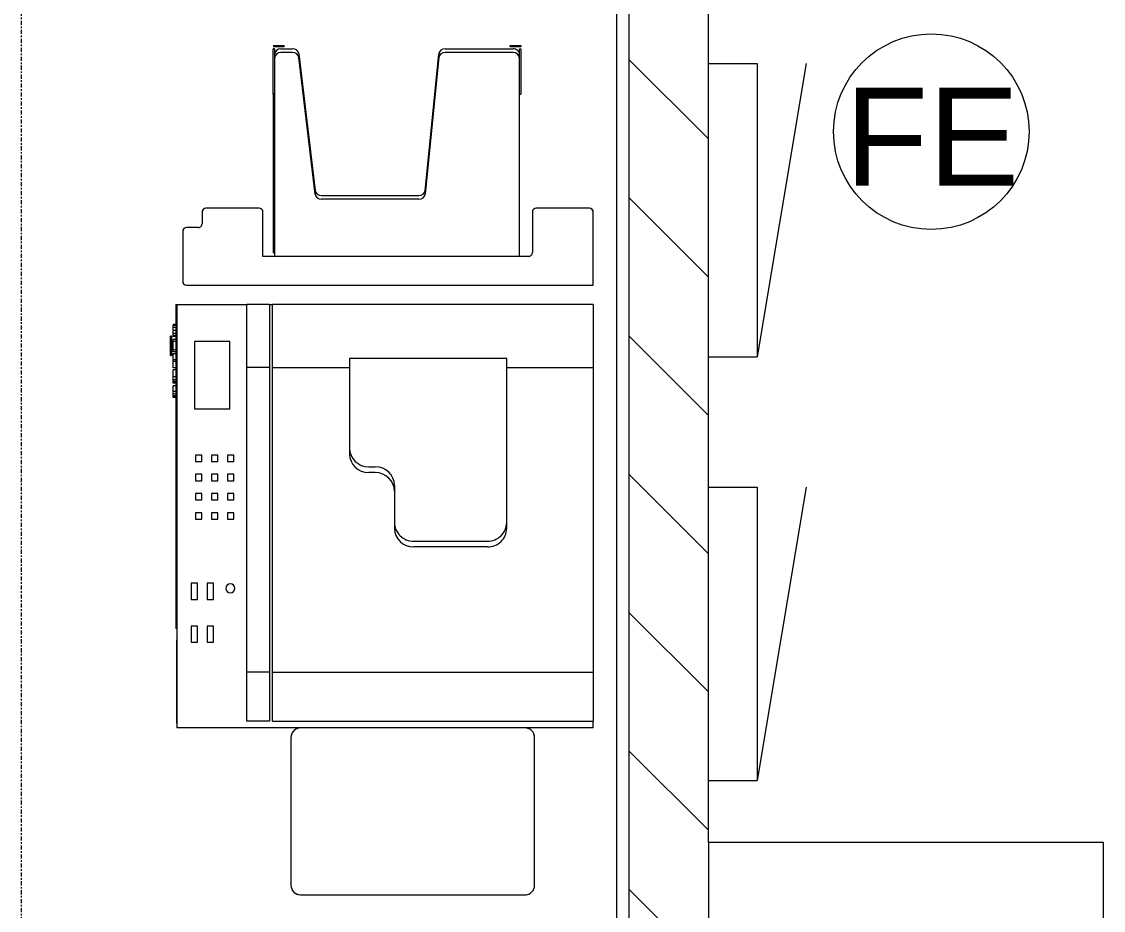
# Model space of a CAD drawing. Header units: inches. Extents: x -956 to 1409, y -1111 to 895.
# Drawn here: x -344.8 to -278.4, y -389.6 to -335 of the extents above; entities that cross this region are included whole.
import ezdxf

# ---------------------------------------------------------------- set-up
doc = ezdxf.new("R2010")
doc.units = ezdxf.units.IN
doc.header["$MEASUREMENT"] = 0
doc.linetypes.add('Grid Line 1_4_', pattern=[0.4374999999999999, 0.2499999999999999, -0.06249999999999999, 0.06249999999999999, -0.06249999999999999])
for name, color, linetype, lineweight in [('A-ANNO-NOTE', 131, 'Continuous', 9), ('A-WALL-PATT', 111, 'Continuous', 13), ('E-ELEC-EQPM', 71, 'Continuous', 13), ('I-WALL', 2, 'Continuous', 13), ('Q-SPCQ', 91, 'Continuous', 13), ('S-GRID', 1, 'Continuous', 9)]:
    doc.layers.add(name, color=color, linetype=linetype, lineweight=lineweight)
doc.styles.add('Arial', font='arial.ttf', dxfattribs={"height": 5.999999999999998})

# ---------------------------------------------------------------- blocks, each defined once
blk = doc.blocks.new('Metering Switchboard - 36_x26_25_-1138204-8TH FLOOR TELECOM UNDERFLOOR ROUTING PLAN')
at = {"layer": 'E-ELEC-EQPM', "color": 53, "lineweight": 9}
for p, q in [((18.00000000000033, -3.330669073875469e-13), (-17.99999999999965, -3.357314426466473e-13)), ((-17.99999999999965, -3.357314426466473e-13), (-17.99999999999964, -24.25000000000014)), ((18.00000000000033, -24.25000000000014), (18.00000000000033, -3.304023721284465e-13)), ((-17.99999999999964, -24.25000000000014), (18.00000000000034, -24.25000000000014))]:
    blk.add_line(p, q, dxfattribs=at)
blk = doc.blocks.new('Electrical Panel - Power Panel-1139854-8TH FLOOR TELECOM UNDERFLOOR ROUTING PLAN')
at = {"layer": 'E-ELEC-EQPM', "color": 53, "lineweight": 9}
for p, q in [((-15.96109400522669, 8.43749999999995), (2.038905994773312, 5.437500000000185)), ((-15.96109400522669, 5.437499999999845), (2.038905994773304, 5.437499999999845)), ((-15.96109400522669, 2.43750000000005), (-15.96109400522669, 5.437499999999845)), ((2.038905994773305, 2.43750000000005), (2.038905994773305, 5.437499999999845))]:
    blk.add_line(p, q, dxfattribs=at)
blk = doc.blocks.new('Copier-Floor - Copier-Floor-V107-8TH FLOOR TELECOM UNDERFLOOR ROUTING PLAN')
at = {"layer": 'Q-SPCQ', "color": 53, "lineweight": 9}
for p, q in [((-18.89763779527551, 11.5748031496063), (-18.89763779527551, 8.307086614173219)), ((-14.17322834645663, 11.81102362204724), (-18.66141732283457, 11.81102362204724)), ((-14.17322834645667, -13.1496062992126), (-14.17322834645663, 11.81102362204724)), ((-12.99212598425174, 11.81102362204694), (-12.99212598425174, -7.874015748031751)), ((-12.99212598425196, 11.81102362204724), (-12.40157480314961, 11.81102362204724)), ((-12.4015748031496, 11.81102362204724), (-10.29566554408207, 11.81102362204724)), ((-10.29566554408207, 11.81102362204724), (-9.72523690650978, 11.81102362204724)), ((-9.72523690650978, 11.81102362204724), (-9.129238852079672, 11.81102362204724)), ((-9.129238852079673, 11.81102362204724), (9.571548549495127, 11.81102362204724)), ((-9.129238852079673, 6.496062992126038), (-9.129238852079673, 11.81102362204724)), ((9.571548549495116, 11.81102362204724), (10.2444757224714, 11.81102362204724)), ((9.571548549495116, -7.874015748031493), (9.571548549495116, 11.81102362204724)), ((10.2444757224714, 11.81102362204724), (10.77969685654816, 11.81102362204724)), ((10.77969685654817, 11.81102362204724), (11.97827741118941, 11.81102362204724)), ((11.97827741118941, 11.81102362204724), (12.56882859229178, 11.81102362204724)), ((12.56882859229222, -7.874015748031581), (12.56882859229222, 11.81102362204711)), ((12.99212598425197, 11.81102362204724), (12.56882859229183, 11.81102362204724)), ((12.99212598425197, 11.81102362204724), (12.99212598425197, -13.15567091984777)), ((-18.66141732283457, 8.070866141732274), (-16.18110236220464, 8.070866141732274)), ((22.63779527559047, 8.212421756756783), (13.58267716535427, 8.212421756756838)), ((-28.88750750367513, 6.707841907718954), (-28.88750750367513, 7.364686366469088)), ((-28.88750750367513, 7.364686366469088), (-28.80876734619481, 7.364686366469088)), ((-28.80876734619481, 7.364686366469088), (-28.80876734619481, 6.707841907718954)), ((-28.68089733002527, 7.361295233569852), (-25.89996002968221, 7.361295233569852)), ((-28.68089733002527, 7.282555076089538), (-28.68089733002527, 7.361295233569852)), ((-25.89996002968221, 7.282555076089538), (-25.89996002968221, 7.361295233569852)), ((-15.9448818897637, 7.834645669291332), (-15.94488188976368, -8.464566929133861)), ((23.22834645669283, -6.157656983400637), (23.22834645669283, 7.621870575654426)), ((-28.80876734619481, 6.707841907718954), (-28.88750750367513, 6.707841907718954)), ((-25.89996002968221, 7.282555076089538), (-28.68089733002527, 7.282555076089538)), ((-28.68089733002525, 2.722055538301124), (-28.68089733002525, 6.888854288687964)), ((-28.4590997413075, 6.888854288687964), (-28.4590997413075, 2.722055538301124)), ((-28.11148257876436, 7.282555076089294), (-28.33328016748191, 7.282555076089294)), ((-15.94488188976367, 7.282555076089538), (-28.11148257876462, 7.282555076089538)), ((0.3878988048480858, 6.496062992125916), (-9.68967379226229, 6.496062992125916)), ((-9.68967379226229, 6.496062992125916), (-9.68967379226229, -3.149606299212665)), ((0.7445392213282956, 6.4960629921257), (0.3878988048484188, 6.4960629921257)), ((1.528756079992658, 0.7874015748030817), (1.528756079992658, 5.314960629921198)), ((1.885396496472503, 5.314960629921198), (1.885396496472503, 0.7874015748030817)), ((-19.99456392901105, 1.500592167678175), (-28.36357699947563, 2.329852901257128)), ((-28.14177941075788, 2.329852901257128), (-19.7727663402933, 1.500592167678175)), ((-19.67724359846143, -4.8692737692417), (-19.67724359846142, 1.108389530634182)), ((-19.45544600974367, 1.108389530634182), (-19.45544600974368, -4.8692737692417)), ((-1.893815745441061, -0.3937007874016428), (0.3878988048480951, -0.3937007874016428)), ((0.3878988048484188, -0.3937007874016558), (0.7445392213282956, -0.3937007874016558)), ((-3.034673020585624, -1.968503937007942), (-3.034673020585624, -1.574803149606367)), ((-2.67803260410578, -1.574803149606367), (-2.67803260410578, -1.968503937007942)), ((-9.68967379226229, -3.149606299212666), (-4.175530295730187, -3.149606299212666)), ((-9.129238852079673, -7.874015748031493), (-9.129238852079673, -3.149606299212608)), ((-4.175530295729799, -3.149606299212905), (-3.818889879249923, -3.149606299212905)), ((-28.36961605528844, -6.258485392514305), (-19.98852487319824, -5.260817822536295)), ((-19.7667272844805, -5.260817822536295), (-28.14781846657069, -6.258485392514305)), ((-19.80161043024939, -5.260817822536327), (-19.73805493680447, -5.253320737661954)), ((-28.88750750367513, -7.819476695602049), (-28.88750750367513, -7.162632236851914)), ((-28.80876734619481, -7.162632236851914), (-28.88750750367513, -7.162632236851914)), ((-28.80876734619481, -7.162632236851914), (-28.80876734619481, -7.819476695602049)), ((-28.68089733002525, -7.363114215249039), (-28.68089733002525, -6.6500294458089)), ((-28.4590997413075, -6.6500294458089), (-28.4590997413075, -7.363114215249039)), ((13.58267716535425, -6.748208164503001), (22.63779527559047, -6.748208164503003)), ((-28.88750750367513, -7.819476695602049), (-28.80876734619481, -7.819476695602049)), ((-28.68089733002527, -7.75681500265061), (-25.89996002968221, -7.75681500265061)), ((-28.68089733002527, -7.75681500265061), (-28.68089733002527, -7.835555160130924)), ((-25.89996002968221, -7.835555160130924), (-28.68089733002527, -7.835555160130924)), ((-28.33328016748191, -7.756815002650852), (-28.11148257876436, -7.756815002650852)), ((-28.11148257876462, -7.756815002650613), (-15.94488188976369, -7.756815002650613)), ((-25.89996002968221, -7.75681500265061), (-25.89996002968221, -7.835555160130924)), ((-16.16667947848143, -7.815870120760843), (-25.89996002968213, -7.815870120760843)), ((-16.16667947848143, -7.815870120760843), (-16.16667947848143, -7.756815002650607)), ((-12.4015748031496, -7.874015748031493), (-12.99212598425196, -7.874015748031493)), ((-12.99212598425198, -8.070866141732232), (-12.99212598425198, -7.874015748031511)), ((-10.29566554408207, -7.874015748031493), (-12.4015748031496, -7.874015748031493)), ((-9.725236906509778, -7.874015748031493), (-10.29566554408207, -7.874015748031493)), ((-9.129238852079672, -7.874015748031493), (-9.72523690650978, -7.874015748031493)), ((9.571548549495127, -7.874015748031493), (-9.129238852079673, -7.874015748031493)), ((10.2444757224714, -7.874015748031493), (9.571548549495116, -7.874015748031493)), ((10.77969685654816, -7.874015748031493), (10.2444757224714, -7.874015748031493)), ((11.97827741118941, -7.874015748031493), (10.77969685654817, -7.874015748031493)), ((12.56882859229178, -7.874015748031493), (11.97827741118941, -7.874015748031493)), ((-15.94488188976368, -8.464566929133861), (-18.66141732283455, -8.464566929133866)), ((-12.99212598425174, -8.070866141732493), (-12.99212598425174, -9.448818897638033)), ((-12.99212598425198, -8.07086614173228), (-12.40157480314962, -8.07086614173228)), ((-12.40157480314962, -8.07086614173228), (-10.29566554408208, -8.07086614173228)), ((-10.29566554408208, -8.07086614173228), (-9.725236906509794, -8.07086614173228)), ((-9.725236906509796, -8.07086614173228), (-9.129238852079684, -8.07086614173228)), ((-9.129238852079684, -8.07086614173228), (9.571548549495105, -8.07086614173228)), ((-9.129238852079684, -8.07086614173228), (-9.129238852079684, -9.448818897637791)), ((9.571548549495107, -8.07086614173228), (10.2444757224714, -8.07086614173228)), ((9.571548549495107, -8.07086614173228), (9.571548549495107, -9.448818897637791)), ((10.2444757224714, -8.07086614173228), (10.77969685654816, -8.07086614173228)), ((10.77969685654816, -8.07086614173228), (12.56882859229179, -8.07086614173228)), ((12.56882859229179, -8.07086614173228), (12.56882859229179, -9.448818897637791)), ((-18.89763779527549, -8.700787401574809), (-18.89763779527548, -11.96850393700788)), ((-12.40157480314962, -9.448818897637791), (-12.99212598425198, -9.448818897637791)), ((-12.99212598425198, -13.15567091984777), (-12.99212598425198, -9.448818897637754)), ((-10.29566554408208, -9.448818897637791), (-12.40157480314962, -9.448818897637791)), ((-9.725236906509794, -9.448818897637791), (-10.29566554408208, -9.448818897637791)), ((-9.129238852079684, -9.448818897637791), (-9.725236906509796, -9.448818897637791)), ((9.571548549495107, -9.448818897637791), (-9.129238852079682, -9.448818897637791)), ((10.2444757224714, -9.448818897637791), (9.571548549495107, -9.448818897637791)), ((10.77969685654816, -9.448818897637791), (10.2444757224714, -9.448818897637791)), ((12.56882859229179, -9.448818897637791), (10.77969685654816, -9.448818897637791)), ((-6.596108403206383, -10.49482774029321), (-10.72996667092292, -10.49482774029321)), ((-10.72996667092292, -10.49482774029321), (-10.72996667092292, -12.66018207100187)), ((-6.596108403206383, -12.66018207100187), (-6.596108403206383, -10.49482774029321)), ((-3.362263545267369, -10.25287756168107), (-3.755964332668944, -10.25287756168107)), ((-3.755964332668944, -10.25287756168107), (-3.755964332668944, -10.64657834908265)), ((-3.362263545267369, -10.64657834908265), (-3.362263545267369, -10.25287756168107)), ((-2.181161183062645, -10.25287756168107), (-2.574861970464219, -10.25287756168107)), ((-2.574861970464219, -10.25287756168107), (-2.574861970464219, -10.64657834908265)), ((-2.181161183062645, -10.64657834908265), (-2.181161183062645, -10.25287756168107)), ((-1.000058820857921, -10.25287756168108), (-1.393759608259496, -10.25287756168108)), ((-1.393759608259496, -10.25287756168108), (-1.393759608259496, -10.64657834908265)), ((-1.000058820857921, -10.64657834908265), (-1.000058820857921, -10.25287756168108)), ((0.1810435413468028, -10.25287756168108), (-0.2126572460547717, -10.25287756168108)), ((-0.2126572460547717, -10.25287756168108), (-0.2126572460547717, -10.64657834908266)), ((0.1810435413468028, -10.64657834908266), (0.1810435413468028, -10.25287756168108)), ((-3.755964332668944, -10.64657834908265), (-3.362263545267369, -10.64657834908265)), ((-3.362263545267371, -11.23712953018501), (-3.755964332668945, -11.23712953018501)), ((-3.755964332668945, -11.23712953018501), (-3.755964332668945, -11.63083031758658)), ((-3.362263545267371, -11.63083031758658), (-3.362263545267371, -11.23712953018501)), ((-2.574861970464219, -10.64657834908265), (-2.181161183062645, -10.64657834908265)), ((-2.181161183062647, -11.23712953018501), (-2.574861970464221, -11.23712953018501)), ((-2.574861970464221, -11.23712953018501), (-2.574861970464221, -11.63083031758659)), ((-2.181161183062647, -11.63083031758659), (-2.181161183062647, -11.23712953018501)), ((-1.393759608259496, -10.64657834908265), (-1.000058820857921, -10.64657834908265)), ((-1.000058820857923, -11.23712953018502), (-1.393759608259498, -11.23712953018502)), ((-1.393759608259498, -11.23712953018502), (-1.393759608259498, -11.63083031758659)), ((-1.000058820857923, -11.63083031758659), (-1.000058820857923, -11.23712953018502)), ((-0.2126572460547717, -10.64657834908266), (0.1810435413468028, -10.64657834908266)), ((0.1810435413468008, -11.23712953018502), (-0.2126572460547737, -11.23712953018502)), ((-0.2126572460547737, -11.23712953018502), (-0.2126572460547737, -11.63083031758659)), ((0.1810435413468008, -11.63083031758659), (0.1810435413468008, -11.23712953018502)), ((-3.755964332668945, -11.63083031758658), (-3.362263545267371, -11.63083031758658)), ((-2.574861970464221, -11.63083031758659), (-2.181161183062647, -11.63083031758659)), ((-1.393759608259498, -11.63083031758659), (-1.000058820857923, -11.63083031758659)), ((-0.2126572460547737, -11.63083031758659), (0.1810435413468008, -11.63083031758659)), ((5.098346727978333, -11.50130321461236), (4.114094759474397, -11.50130321461236)), ((4.114094759474397, -11.50130321461236), (4.114094759474397, -11.89500400201394)), ((4.114094759474397, -11.89500400201394), (5.098346727978333, -11.89500400201394)), ((5.098346727978333, -11.89500400201394), (5.098346727978333, -11.50130321461236)), ((7.723271346798727, -11.50130321461237), (6.73901937829479, -11.50130321461237)), ((6.73901937829479, -11.50130321461237), (6.73901937829479, -11.89500400201394)), ((6.73901937829479, -11.89500400201394), (7.723271346798727, -11.89500400201394)), ((7.723271346798727, -11.89500400201394), (7.723271346798727, -11.50130321461237)), ((-18.66141732283453, -12.20472440944882), (-17.9527559055117, -12.20472440944882)), ((-17.71653543307076, -12.44094488188977), (-17.71653543307076, -13.1496062992126)), ((-3.362263545267373, -12.22138149868895), (-3.755964332668948, -12.22138149868895)), ((-3.755964332668948, -12.22138149868895), (-3.755964332668948, -12.61508228609052)), ((-3.755964332668948, -12.61508228609052), (-3.362263545267373, -12.61508228609052)), ((-3.362263545267373, -12.61508228609052), (-3.362263545267373, -12.22138149868895)), ((-2.181161183062649, -12.22138149868895), (-2.574861970464224, -12.22138149868895)), ((-2.574861970464224, -12.22138149868895), (-2.574861970464224, -12.61508228609053)), ((-2.574861970464224, -12.61508228609053), (-2.181161183062649, -12.61508228609053)), ((-2.181161183062649, -12.61508228609053), (-2.181161183062649, -12.22138149868895)), ((-1.000058820857926, -12.22138149868896), (-1.3937596082595, -12.22138149868896)), ((-1.3937596082595, -12.22138149868896), (-1.3937596082595, -12.61508228609053)), ((-1.3937596082595, -12.61508228609053), (-1.000058820857926, -12.61508228609053)), ((-1.000058820857926, -12.61508228609053), (-1.000058820857926, -12.22138149868896)), ((0.1810435413467981, -12.22138149868896), (-0.2126572460547764, -12.22138149868896)), ((-0.2126572460547764, -12.22138149868896), (-0.2126572460547764, -12.61508228609053)), ((-0.2126572460547764, -12.61508228609053), (0.1810435413467981, -12.61508228609053)), ((0.1810435413467981, -12.61508228609053), (0.1810435413467981, -12.22138149868896)), ((5.098346727978331, -12.4855551831163), (4.114094759474394, -12.4855551831163)), ((4.114094759474394, -12.4855551831163), (4.114094759474394, -12.87925597051787)), ((5.098346727978331, -12.87925597051787), (5.098346727978331, -12.4855551831163)), ((7.723271346798726, -12.48555518311631), (6.739019378294789, -12.48555518311631)), ((6.739019378294789, -12.48555518311631), (6.739019378294789, -12.87925597051788)), ((7.723271346798726, -12.87925597051788), (7.723271346798726, -12.48555518311631)), ((-12.99212598425199, -13.74622210095013), (-12.99212598425198, -13.15567091984777)), ((-10.72996667092292, -12.66018207100187), (-6.596108403206383, -12.66018207100187)), ((4.114094759474394, -12.87925597051787), (5.098346727978331, -12.87925597051787)), ((6.739019378294789, -12.87925597051788), (7.723271346798726, -12.87925597051788)), ((12.99212598425197, -13.15567091984777), (12.99212598425196, -13.74622210095013)), ((-17.48031496062982, -13.38582677165354), (-14.40944881889761, -13.38582677165354)), ((-12.99212598425174, -13.74622210095043), (12.99212598425242, -13.74622210095026)), ((-12.99212598425197, -13.82405169633994), (-12.99212598425197, -13.7466137814999)), ((-12.99212598425174, -13.82405169634023), (6.889763779528038, -13.82405169634006)), ((-11.77989511885471, -13.9763779527559), (-11.77989511885471, -13.82282479242643)), ((-11.74961044290074, -13.82279414117976), (-11.74961044290074, -13.9763779527559)), ((-11.7076141149177, -13.82275163652099), (-11.7076141149177, -13.9763779527559)), ((-11.58493751740105, -13.82262747502522), (-11.58493751740105, -13.9763779527559)), ((-11.40535885295526, -13.82244572271017), (-11.40535885295526, -13.9763779527559)), ((-11.21371363793406, -13.82225175778885), (-11.21371363793406, -13.9763779527559)), ((-11.08595016125326, -13.82212244784142), (-11.08595016125326, -13.9763779527559)), ((-11.03792055798251, -13.82207383687968), (-11.03792055798251, -13.9763779527559)), ((-11.02277822000553, -13.82205851125634), (-11.02277822000553, -13.9763779527559)), ((-10.84107016428173, -13.82187460377537), (-10.84107016428173, -13.9763779527559)), ((-10.71993146046586, -13.82175199878821), (-10.71993146046586, -13.9763779527559)), ((-10.20509196924841, -13.82123092759243), (-10.20509196924841, -13.9763779527559)), ((-10.08395326543254, -13.82110832260528), (-10.08395326543254, -13.9763779527559)), ((-9.984818271489479, -13.9763779527559), (-9.984818271489479, -13.82100798766456)), ((-9.597978855983724, -13.82061646587904), (-9.597978855983724, -13.9763779527559)), ((-9.494821678515523, -13.82051206006963), (-9.494821678515523, -13.9763779527559)), ((-9.107982263009768, -13.82012053828427), (-9.107982263009768, -13.9763779527559)), ((-8.978562593112738, -13.81998955209673), (-8.978562593112738, -13.9763779527559)), ((-8.560965303591235, -13.81956690013873), (-8.560965303591235, -13.9763779527559)), ((-8.367072397776576, -13.81937066032032), (-8.367072397776576, -13.9763779527559)), ((-8.26107603193769, -13.8192633809565), (-8.26107603193769, -13.9763779527559)), ((-8.221445694263554, -13.81922327092648), (-8.221445694263554, -13.9763779527559)), ((-8.161349540417401, -13.81916244735863), (-8.161349540417401, -13.9763779527559)), ((-8.009452962585783, -13.81900871219883), (-8.009452962585783, -13.9763779527559)), ((-7.650295633694204, -13.81864520756873), (-7.650295633694204, -13.9763779527559)), ((-7.505497026789296, -13.81849865629486), (-7.505497026789296, -13.9763779527559)), ((-7.387789008921337, -13.81837952351926), (-7.387789008921337, -13.9763779527559)), ((-7.311485821459193, -13.81830229674496), (-7.311485821459193, -13.9763779527559)), ((-7.282620739690569, -13.81827308227541), (-7.282620739690569, -13.9763779527559)), ((6.889763779527556, -13.74661378149989), (6.889763779527556, -13.82405169633994)), ((7.677165354330706, -13.77952755905512), (12.59842519685039, -13.77952755905512)), ((-11.7076141149177, -13.9763779527559), (-11.74961044290074, -13.9763779527559)), ((-11.58493751740105, -13.9763779527559), (-11.7076141149177, -13.9763779527559)), ((-11.40535885295526, -13.9763779527559), (-11.58493751740105, -13.9763779527559)), ((-11.21371363793406, -13.9763779527559), (-11.40535885295526, -13.9763779527559)), ((-11.08595016125326, -13.9763779527559), (-11.21371363793406, -13.9763779527559)), ((-11.03792055798251, -13.9763779527559), (-11.08595016125326, -13.9763779527559)), ((-11.05526155459317, -14.08086777024147), (-9.874159192388444, -14.08086777024147)), ((-11.05526155459317, -14.08086777024147), (-11.05526155459317, -14.13992288835171)), ((-9.874159192388444, -14.13992288835171), (-11.05526155459317, -14.13992288835171)), ((-10.71993146046586, -13.9763779527559), (-10.84107016428173, -13.9763779527559)), ((-10.20509196924841, -13.9763779527559), (-10.71993146046586, -13.9763779527559)), ((-10.08395326543254, -13.9763779527559), (-10.20509196924841, -13.9763779527559)), ((-9.597978855983724, -13.9763779527559), (-9.984818271489479, -13.9763779527559)), ((-9.874159192388444, -14.13992288835171), (-9.874159192388444, -14.08086777024147)), ((-9.494821678515523, -13.9763779527559), (-9.597978855983724, -13.9763779527559)), ((-9.107982263009768, -13.9763779527559), (-9.494821678515523, -13.9763779527559)), ((-8.560965303591235, -13.9763779527559), (-8.978562593112738, -13.9763779527559)), ((-8.367072397776576, -13.9763779527559), (-8.560965303591235, -13.9763779527559)), ((-8.26107603193769, -13.9763779527559), (-8.367072397776576, -13.9763779527559)), ((-8.221445694263554, -13.9763779527559), (-8.26107603193769, -13.9763779527559)), ((-8.161349540417401, -13.9763779527559), (-8.221445694263716, -13.9763779527559)), ((-7.650295633694204, -13.9763779527559), (-8.009452962585783, -13.9763779527559)), ((-7.505497026789296, -13.9763779527559), (-7.650295633694204, -13.9763779527559)), ((-7.387789008921337, -13.9763779527559), (-7.505497026789296, -13.9763779527559)), ((-7.311485821459193, -13.9763779527559), (-7.387789008921337, -13.9763779527559)), ((-7.282620739690569, -13.9763779527559), (-7.311485821459193, -13.9763779527559))]:
    blk.add_line(p, q, dxfattribs=at)
for centre, radius, start, end in [((-18.66141732283457, 11.5748031496063), 0.2362204724409445, 90, 180), ((-18.66141732283463, 11.5748031496063), 0.2362204724409445, 90, 149.9999999999999), ((-18.66141732283457, 8.307086614173219), 0.2362204724409445, 180, 269.999999999998), ((-18.66141732283463, 8.307086614173222), 0.2362204724409459, 209.9999999999989, 269.999999999998), ((-16.18110236220464, 7.834645669291331), 0.2362204724409421, 8.651108733580766e-13, 90.0000000000015), ((13.58267716535427, 7.621870575654476), 0.5905511811023612, 89.99999999999966, 179.9999999999997), ((13.58267716535421, 7.621870575654476), 0.5905511811023625, 134.9999999999999, 164.9999999999999), ((13.58267716535421, 7.621870575654476), 0.5905511811023609, 89.99999999999994, 120.0000000000001), ((22.63779527559047, 7.62187057565442), 0.5905511811023629, 0, 89.99999999999966), ((22.63779527559044, 7.621870575654476), 0.5905511811023612, 44.99999999999994, 75.00000000000023), ((22.63779527559044, 7.621870575654476), 0.5905511811023594, 0, 29.99999999999986), ((13.58267716535425, -6.157656983400638), 0.5905511811023612, 179.9999999999999, 269.9999999999991), ((13.58267716535421, -6.157656983400639), 0.5905511811023633, 194.9999999999995, 254.9999999999991), ((22.63779527559047, -6.157656983400641), 0.5905511811023598, 269.9999999999994, 359.9999999999997), ((22.63779527559044, -6.157656983400641), 0.5905511811023626, 299.9999999999993, 359.9999999999994), ((-18.66141732283454, -8.70078740157481), 0.2362204724409445, 90, 180), ((-18.66141732283461, -8.70078740157481), 0.2362204724409445, 90, 149.9999999999999), ((4.423244860270918, -10.47265429855923), 0.2755905511811023, 359.9999999999996, 179.9999999999995), ((4.423244860270918, -10.47265429855923), 0.2755905511811028, 179.9999999999996, 359.9999999999989), ((-18.66141732283453, -11.96850393700788), 0.2362204724409445, 180, 269.999999999998), ((-18.6614173228346, -11.96850393700788), 0.2362204724409459, 209.9999999999994, 269.9999999999988), ((-17.9527559055117, -12.44094488188977), 0.2362204724409436, 1.075027482334669e-12, 90.0000000000015), ((-17.48031496062981, -13.1496062992126), 0.2362204724409445, 180, 269.999999999998), ((-17.48031496062988, -13.1496062992126), 0.2362204724409442, 209.9999999999992, 269.999999999998), ((-14.40944881889761, -13.1496062992126), 0.2362204724409445, 269.9999999999984, 359.9999999999979), ((-14.40944881889759, -13.1496062992126), 0.2362204724409445, 269.9999999999984, 329.9999999999991), ((7.677165354330708, -13.38582677165354), 0.3937007874015743, 247.4141927617596, 269.9999999999989), ((12.59842519685039, -13.38582677165354), 0.3937007874015768, 269.9999999999992, 292.5858072381884)]:
    blk.add_arc(centre, radius, start, end, dxfattribs=at)
for centre, major_axis, ratio, start_param, end_param in [((-28.33328016748237, 6.888854288687964), (0, 0.3937007874015741), 0.8829475928589215, 1.554312234475219e-15, 1.570796326794899), ((-28.11148257876462, 6.888854288687964), (0, 0.3937007874015741), 0.8829475928589215, 1.554312234475219e-15, 1.570796326794898), ((-28.33328016748242, 6.888854288687964), (0, 0.3937007874015745), 0.8829475928589149, 1.554312234475219e-15, 0.2617993877991611), ((0.3878988048480861, 5.314960629921191), (2.865837906706983e-14, 1.181102362204725), 0.9659258262890695, 4.712388980384699, 6.283185307179606), ((0.7445392213279306, 5.314960629921191), (2.524903277097683e-14, 1.181102362204725), 0.9659258262890694, 4.712388980384703, 6.283185307179609), ((-28.33328016748237, 2.722055538301122), (0, 0.3937007874015744), 0.8829475928589249, 1.570796326794897, 3.054326190990063), ((-28.11148257876462, 2.722055538301122), (0, 0.3937007874015745), 0.8829475928589205, 1.570796326794897, 3.054326190990063), ((-28.33328016748242, 2.722055538301122), (0, 0.3937007874015744), 0.8829475928589339, 2.807071213624203, 3.054326190990063), ((-20.02486076100435, 1.10838953063418), (0, 0.3937007874015749), 0.8829475928589265, 5.948663867214026, 6.195918844579887), ((-20.02486076100431, 1.10838953063418), (7.105057220033422e-15, 0.3937007874015745), 0.8829475928589295, 4.712388980384704, 6.195918844579896), ((-19.80306317228656, 1.10838953063418), (0, 0.3937007874015745), 0.8829475928589321, 4.712388980384697, 6.195918844579877), ((0.3878988048480859, 0.7874015748030815), (0, 1.181102362204724), 0.9659258262890701, 3.141592653589781, 4.712388980384679), ((0.7445392213279295, 0.7874015748030815), (0, 1.181102362204724), 0.9659258262890701, 3.14159265358979, 4.712388980384685), ((-1.893815745441054, -1.574803149606367), (0, 1.181102362204724), 0.9659258262890701, 1.332267629550188e-14, 1.570796326794898), ((-1.53717532896121, -1.574803149606367), (0, 1.181102362204724), 0.96592582628907, 4.218847493575595e-15, 1.570796326794898), ((-4.175530295730197, -1.968503937007942), (0, 1.181102362204724), 0.9659258262890703, 3.141592653589783, 4.712388980384679), ((-3.818889879250352, -1.968503937007942), (0, 1.181102362204724), 0.9659258262890699, 3.14159265358979, 4.712388980384685), ((-20.02486076100431, -4.8692737692417), (0, 0.3937007874015754), 0.8829475928589205, 3.246312408709433, 4.712388980384674), ((-20.02486076100436, -4.8692737692417), (0, 0.3937007874015747), 0.8829475928589229, 3.246312408709443, 3.490658503988644), ((-19.80306317228657, -4.8692737692417), (0, 0.393700787401575), 0.8829475928589285, 3.246312408709443, 4.712388980384681), ((-28.33328016748237, -6.650029445808898), (7.105057220033414e-15, 0.3937007874015741), 0.8829475928589215, 0.1047197551196859, 1.570796326794917), ((-28.11148257876462, -6.650029445808898), (0, 0.3937007874015742), 0.8829475928589251, 0.1047197551196668, 1.570796326794896), ((-28.33328016748242, -6.650029445808898), (0, 0.3937007874015751), 0.8829475928589209, 0.1047197551196568, 0.3490658503988679), ((-28.11148257876467, -6.650029445808898), (0, 0.3937007874015744), 0.8829475928589225, 0.1047197551196464, 0.3490658503979112), ((-28.33328016748237, -7.363114215249039), (3.520872652345907e-15, 0.3937007874015741), 0.8829475928589215, 1.570796326794911, 3.141592653589797), ((-28.11148257876462, -7.363114215249039), (0, 0.3937007874015741), 0.8829475928589215, 1.570796326794898, 3.141592653589789), ((-28.33328016748242, -7.363114215249039), (3.520872652345907e-15, 0.3937007874015741), 0.8829475928589215, 2.879793265790656, 3.141592653589797)]:
    blk.add_ellipse(centre, major_axis=major_axis, ratio=ratio, start_param=start_param, end_param=end_param, dxfattribs=at)
blk = doc.blocks.new('18433_1 - AEO NY - CENTRAL_rvt-1-8TH FLOOR TELECOM UNDERFLOOR ROUTING PLAN')
at = {"layer": 'A-WALL-PATT', "lineweight": 9}
h = blk.add_hatch(dxfattribs=at)
h.set_pattern_fill('FP_1', color=53, style=0, pattern_type=2)
h.set_pattern_definition([(135, (0, 0), (-4.242640687119286, -4.242640687119285), [])])
h.paths.add_polyline_path([(-302.6645835905304, -505.1817861473898), (-302.66458359053, -327.145071727173), (-307.5395835905302, -327.145071727173), (-307.5395835905304, -505.1817861473898)], flags=0)
at = {"layer": 'A-ANNO-NOTE', "color": 53}
blk.add_circle((-288.9770835905299, -341.7700717271729), 6, dxfattribs=at)
at = {"layer": 'A-WALL-PATT', "lineweight": 9}
blk.add_line((-308.28958359053, -430.3692861473888), (-308.2895835905298, -332.0200717271732), dxfattribs=at)
at = {"layer": 'I-WALL', "color": 133, "lineweight": 20}
for p, q in [((-302.6645835905299, -385.3821789372814), (-302.6645835905298, -329.1643628437417)), ((-307.5395835905298, -332.0200717271731), (-307.5395835905301, -505.1817861473893))]:
    blk.add_line(p, q, dxfattribs=at)
at = {"layer": 'S-GRID', "linetype": 'Grid Line 1_4_'}
blk.add_line((-344.8198996384722, -529.3692861473864), (-344.81989963847, 870.8504912189065), dxfattribs=at)
at = {"color": 53, "lineweight": 9}
for name, p, rotation in [('Copier-Floor - Copier-Floor-V107-8TH FLOOR TELECOM UNDERFLOOR ROUTING PLAN', (-321.5395835905299, -365.3692861473892), 269.9999999999998), ('Electrical Panel - Power Panel-1139854-8TH FLOOR TELECOM UNDERFLOOR ROUTING PLAN', (-305.1020835905297, -353.5436657323997), 269.9999999999999), ('Electrical Panel - Power Panel-1139854-8TH FLOOR TELECOM UNDERFLOOR ROUTING PLAN', (-305.1020835905297, -379.5436657323997), 269.9999999999999), ('Metering Switchboard - 36_x26_25_-1138204-8TH FLOOR TELECOM UNDERFLOOR ROUTING PLAN', (-302.6645835905303, -403.3821789372815), 89.9999999999999)]:
    blk.add_blockref(name, p, dxfattribs=dict(at, rotation=rotation))
at = {"layer": 'A-ANNO-NOTE', "insert": (-294.2850665923569, -339.0752603024506), "char_height": 5.999999999999998, "width": 13.332, "attachment_point": 1, "style": 'Arial'}
blk.add_mtext('FE', dxfattribs=at)

msp = doc.modelspace()

# ---------------------------------------------------------------- block references
at = {"lineweight": 5}
msp.add_blockref('18433_1 - AEO NY - CENTRAL_rvt-1-8TH FLOOR TELECOM UNDERFLOOR ROUTING PLAN', (0, 0), dxfattribs=at)

doc.saveas('drawing.dxf')
